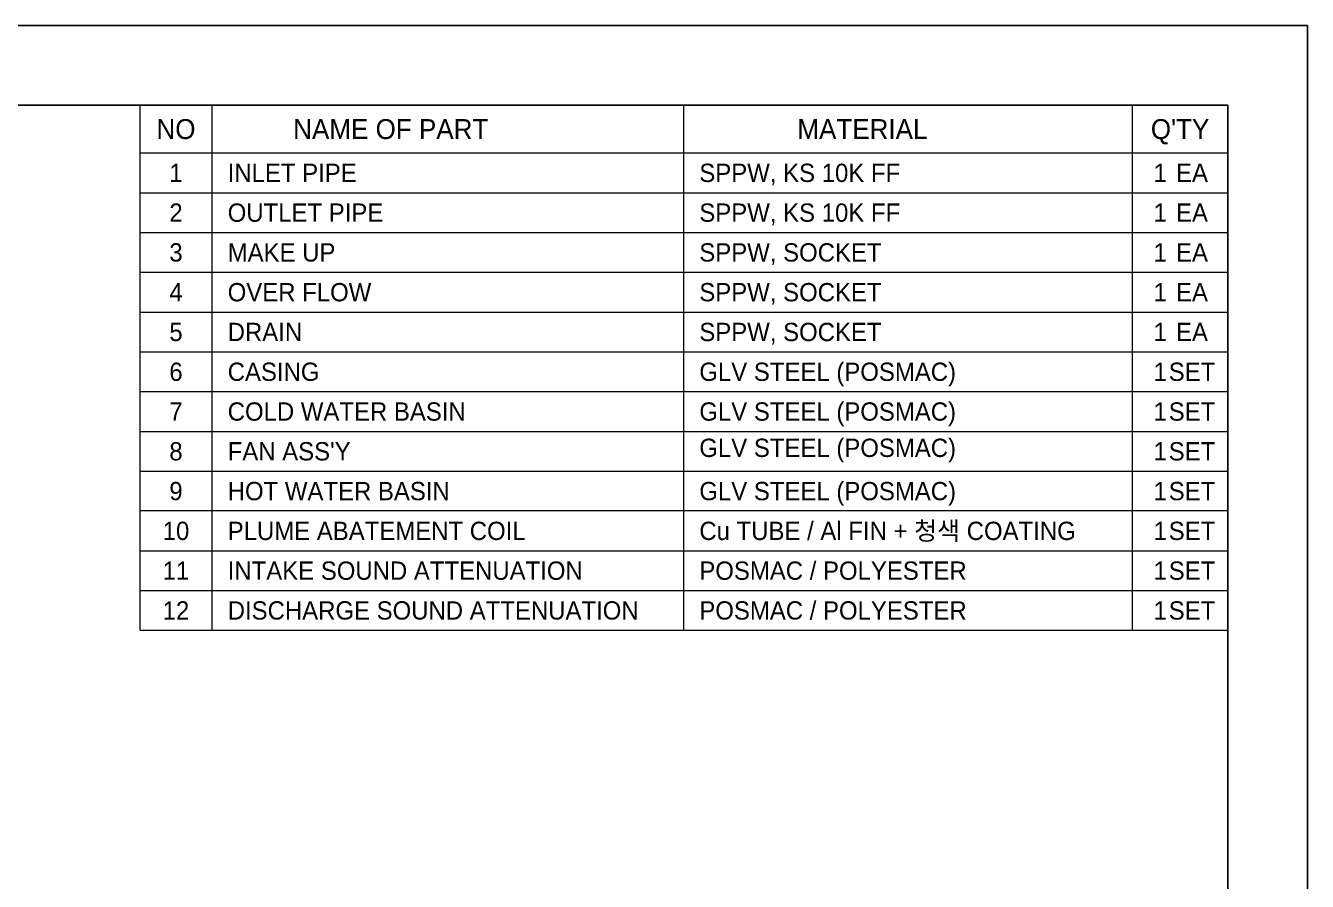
# Model space of a CAD drawing. Header units: millimetres. Extents: x -662849 to 32847, y -140377 to 24217.
# Drawn here: x 20971 to 32847, y 16289 to 24217 of the extents above; entities that cross this region are included whole.
import ezdxf
from ezdxf.enums import TextEntityAlignment as Align

# ---------------------------------------------------------------- set-up
doc = ezdxf.new("R2010")
doc.units = ezdxf.units.MM
for name, color, linetype in [('냉각탑_box', 1, 'Continuous'), ('냉각탑_form', 1, 'Continuous'), ('냉각탑_text', 3, 'Continuous')]:
    doc.layers.add(name, color=color, linetype=linetype)
doc.styles.add('돋움', font='Dotum.ttf')

msp = doc.modelspace()

# ---------------------------------------------------------------- linework, layer by layer
at = {"layer": 'Defpoints'}
msp.add_lwpolyline([(1881.3, 24217), (32847, 24217), (32847, 2319.8), (1881.3, 2319.8)], close=True, dxfattribs=at)
at = {"layer": '냉각탑_box', "lineweight": 20}
for p, q in [((22032.6, 18614.8), (22032.6, 23479.7)), ((22032.6, 23479.7), (32109.8, 23479.7)), ((22695.9, 23479.7), (22695.9, 18614.8)), ((27065.9, 23479.7), (27065.9, 18614.8)), ((31225.2, 23479.7), (31225.2, 18614.8)), ((32109.8, 23479.7), (32109.8, 19720.5)), ((22032.6, 23037.4), (32109.8, 23037.4)), ((22032.6, 22668.9), (32109.8, 22668.9)), ((22032.6, 22300.3), (32109.8, 22300.3)), ((22032.6, 21931.8), (32109.8, 21931.8)), ((22032.6, 21563.2), (32109.8, 21563.2)), ((22032.6, 21194.7), (32109.8, 21194.7)), ((22032.6, 20826.1), (32109.8, 20826.1)), ((22032.6, 20457.6), (32109.8, 20457.6)), ((22032.6, 20089), (32109.8, 20089)), ((32109.8, 19720.5), (22032.6, 19720.5)), ((22032.6, 19351.9), (32109.8, 19351.9)), ((22032.6, 18983.4), (32109.8, 18983.4)), ((22032.6, 18614.8), (32109.8, 18614.8))]:
    msp.add_line(p, q, dxfattribs=at)
at = {"layer": '냉각탑_form'}
msp.add_lwpolyline([(2618.6, 23479.7), (2618.6, 3057), (32109.8, 3057), (32109.8, 23479.7)], close=True, dxfattribs=at)

# ---------------------------------------------------------------- texts
at = {"layer": '냉각탑_text', "lineweight": 20, "style": '돋움'}
for s, height, p in [('NO', 184.27, (22364.3, 23258.6)), ('NAME OF PART', 184.275, (24354.4, 23258.6)), ('MATERIAL', 184.27, (28724.4, 23258.6)), ("Q'TY", 184.27, (31667.5, 23258.6)), ('1', 169.5, (22364.3, 22853.2)), ('1', 169.5, (31483.2, 22853.2)), ('EA', 169.53, (31778.1, 22853.2)), ('2', 169.5, (22364.3, 22484.6)), ('1', 169.5, (31483.2, 22484.6)), ('EA', 169.53, (31778.1, 22484.6)), ('3', 169.5, (22364.3, 22116.1)), ('1', 169.5, (31483.2, 22116.1)), ('EA', 169.53, (31778.1, 22116.1)), ('4', 169.5, (22364.3, 21747.5)), ('1', 169.5, (31483.2, 21747.5)), ('EA', 169.53, (31778.1, 21747.5)), ('5', 169.5, (22364.3, 21379)), ('1', 169.5, (31483.2, 21379)), ('EA', 169.53, (31778.1, 21379)), ('6', 169.5, (22364.3, 21010.4)), ('1', 169.5, (31483.2, 21010.4)), ('SET', 169.53, (31778.1, 21010.4)), ('7', 169.5, (22364.3, 20641.9)), ('1', 169.5, (31483.2, 20641.9)), ('SET', 169.53, (31778.1, 20641.9)), ('8', 169.5, (22364.3, 20273.3)), ('1', 169.5, (31483.2, 20273.3)), ('SET', 169.53, (31778.1, 20273.3)), ('9', 169.5, (22364.3, 19904.8)), ('1', 169.5, (31483.2, 19904.8)), ('SET', 169.53, (31778.1, 19904.8)), ('10', 169.53, (22364.3, 19536.2)), ('1', 169.5, (31483.2, 19536.2)), ('SET', 169.53, (31778.1, 19536.2)), ('11', 169.53, (22364.3, 19167.7)), ('1', 169.5, (31483.2, 19167.7)), ('SET', 169.53, (31778.1, 19167.7)), ('12', 169.53, (22364.3, 18799.1)), ('1', 169.5, (31483.2, 18799.1)), ('SET', 169.53, (31778.1, 18799.1))]:
    msp.add_text(s, height=height, dxfattribs=at).set_placement(p, align=Align.MIDDLE_CENTER)
for s, height, p in [('INLET PIPE', 169.53, (22843.4, 22853.2)), ('SPPW, KS 10K FF', 169.533, (27213.3, 22853.2)), ('OUTLET PIPE', 169.533, (22843.4, 22484.6)), ('SPPW, KS 10K FF', 169.533, (27213.3, 22484.6)), ('MAKE UP', 169.53, (22843.4, 22116.1)), ('SPPW, SOCKET', 169.533, (27213.3, 22116.1)), ('OVER FLOW', 169.53, (22843.4, 21747.5)), ('SPPW, SOCKET', 169.533, (27213.3, 21747.5)), ('DRAIN', 169.53, (22843.4, 21379)), ('SPPW, SOCKET', 169.533, (27213.3, 21379)), ('CASING', 169.53, (22843.4, 21010.4)), ('GLV STEEL (POSMAC)', 169.533, (27213.3, 21010.4)), ('COLD WATER BASIN', 169.533, (22843.4, 20641.9)), ('GLV STEEL (POSMAC)', 169.533, (27213.3, 20641.9)), ("FAN ASS'Y", 169.53, (22843.4, 20273.3)), ('GLV STEEL (POSMAC)', 169.533, (27213.3, 20305.7)), ('HOT WATER BASIN', 169.533, (22843.4, 19904.8)), ('GLV STEEL (POSMAC)', 169.533, (27213.3, 19904.8)), ('PLUME ABATEMENT COIL', 169.533, (22843.4, 19536.2)), ('Cu TUBE / Al FIN + 청색 COATING', 169.533, (27213.3, 19536.2)), ('INTAKE SOUND ATTENUATION', 169.533, (22843.4, 19167.7)), ('POSMAC / POLYESTER', 169.533, (27213.3, 19167.7)), ('DISCHARGE SOUND ATTENUATION', 169.533, (22843.4, 18799.1)), ('POSMAC / POLYESTER', 169.533, (27213.3, 18799.1))]:
    msp.add_text(s, height=height, dxfattribs=at).set_placement(p, align=Align.MIDDLE_LEFT)

doc.saveas('drawing.dxf')
